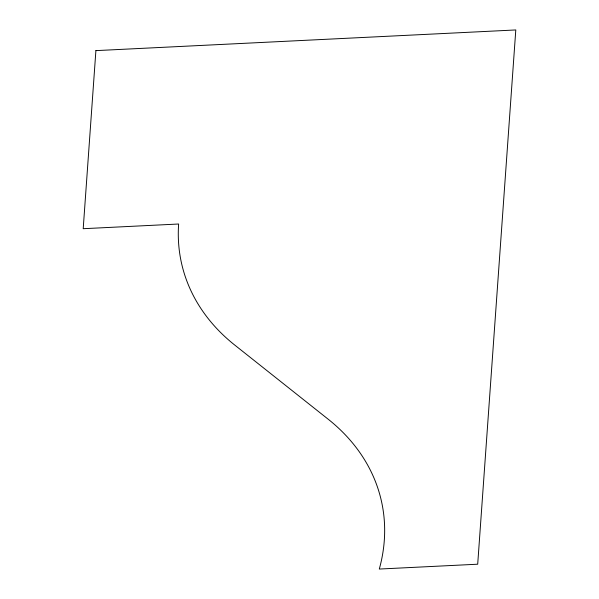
<?xml version="1.0" encoding="UTF-8"?>
<svg xmlns="http://www.w3.org/2000/svg" width="599" height="599" viewBox="0 0 599 599"><rect width="100%" height="100%" fill="white"/><g stroke="black" fill="none" stroke-linecap="round" stroke-linejoin="round"><path stroke-width="0.9" d="M95.9 50.623L83.201 228.706L178.637 224.011A231.716 175.41 -12.5 0 0 234.808 345.121L328.14 419.18A231.716 175.41 -12.5 0 1 379.294 569.05L477.703 564.206L515.799 29.95L95.9 50.623"/></g></svg>
